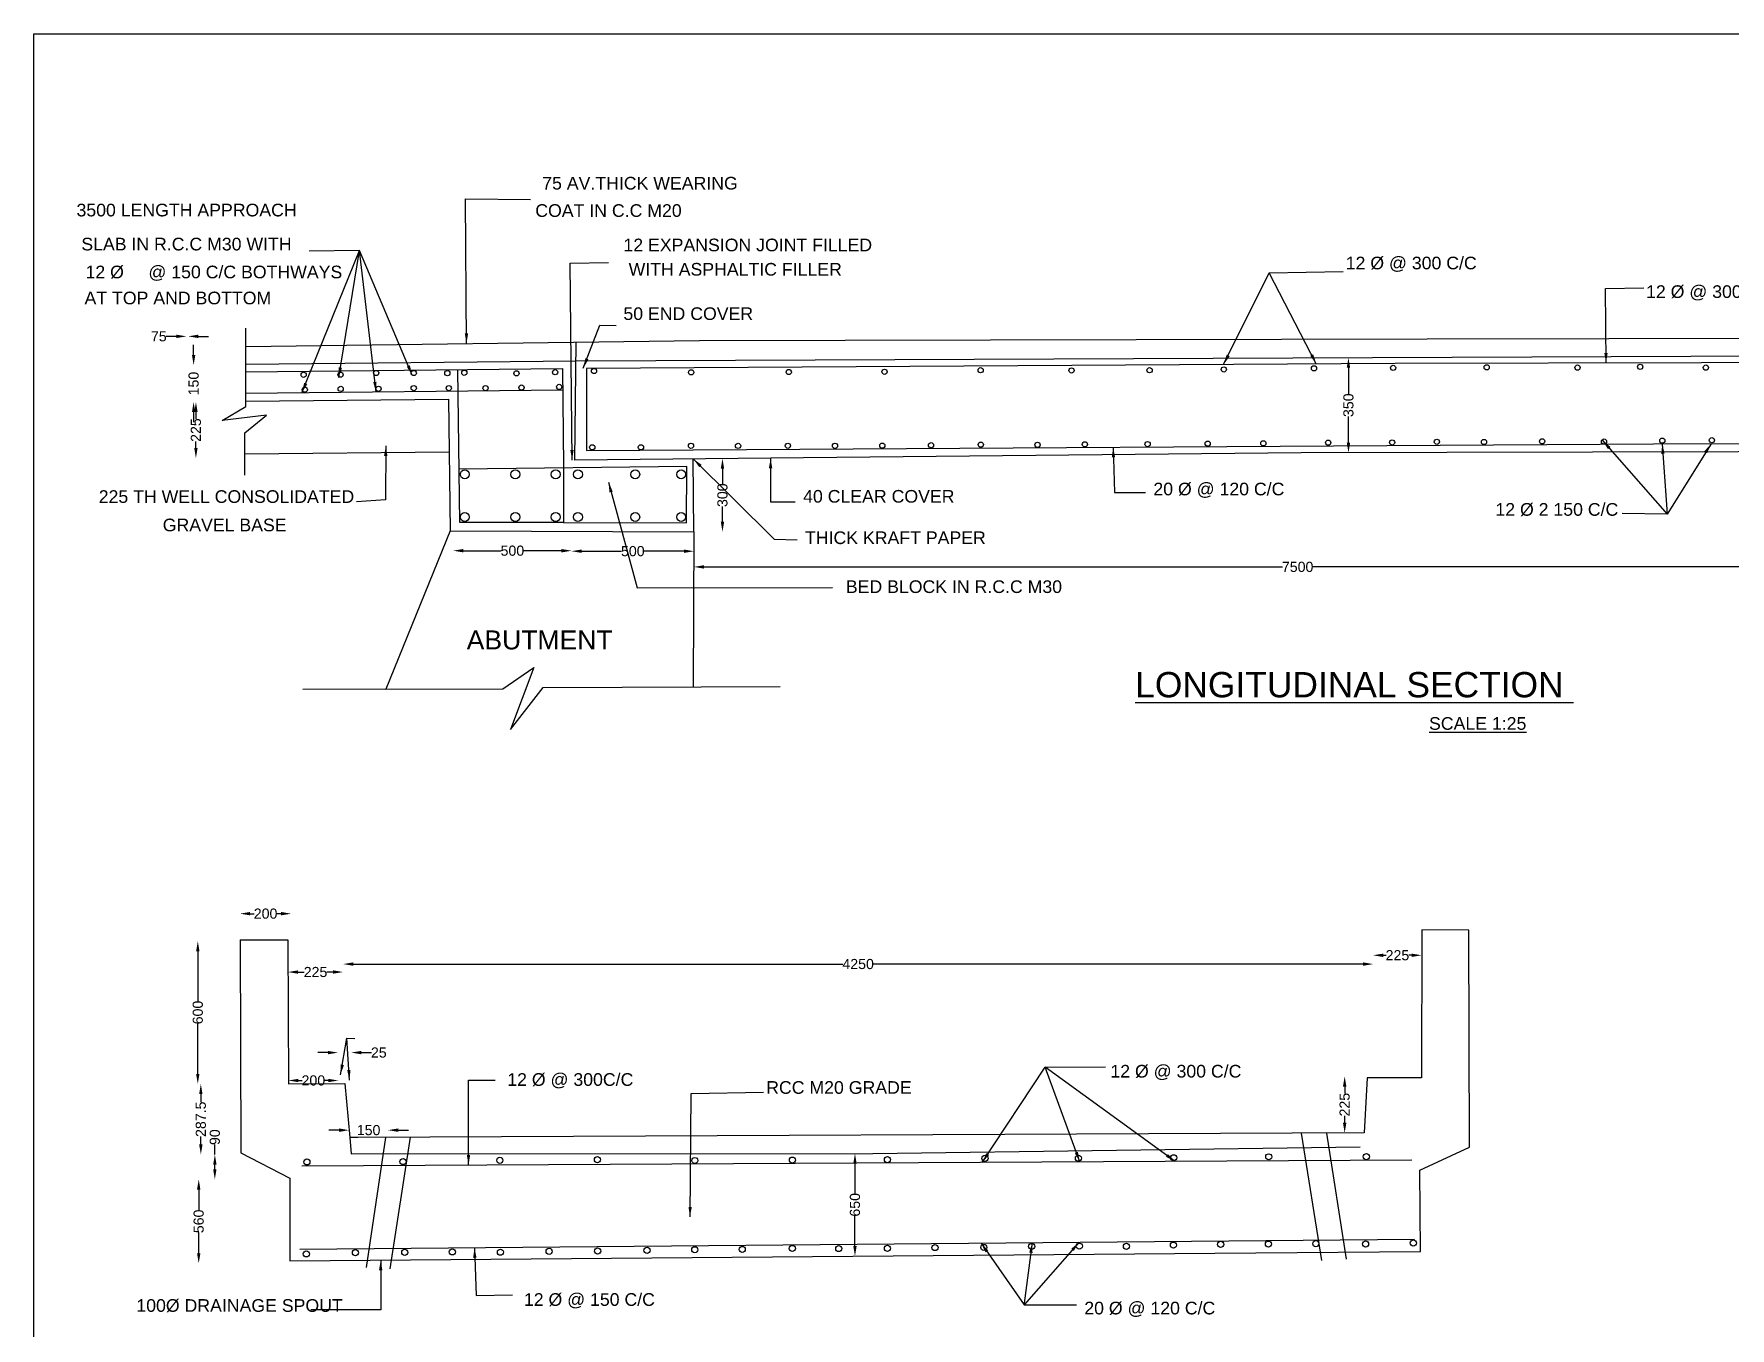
# Model space of a CAD drawing. Header units: millimetres. Extents: x 2526499 to 2540013, y 44357657 to 44367147.
# Drawn here: x 2526499 to 2533198, y 44362033 to 44367145 of the extents above; entities that cross this region are included whole.
import ezdxf

# ---------------------------------------------------------------- set-up
doc = ezdxf.new("R2010")
doc.units = ezdxf.units.MM
doc.header["$MEASUREMENT"] = 0
doc.layers.add('DIMENSION', color=7, linetype='Continuous')
doc.layers.add('DRAWING', color=2, linetype='Continuous')
doc.styles.get("Standard").update_dxf_attribs({"font": 'arial.ttf', "height": 40})
doc.dimstyles.get("Standard").update_dxf_attribs({"dimtxt": 40, "dimasz": 40, "dimexe": 0.18, "dimexo": 0.0625, "dimgap": 0.09, "dimtad": 0, "dimdec": 0, "dimzin": 0, "dimdsep": 46, "dimtxsty": 'Standard', "dimcen": 0.09, "dimse1": 1, "dimse2": 1, "dimadec": 0, "dimazin": 0, "dimtfac": 1, "dimtdec": 0, "dimtofl": 0, "dimtmove": 0, "dimatfit": 3, "dimfxl": 1, "dimtolj": 1, "dimtzin": 0, "dimarcsym": 0})

# ---------------------------------------------------------------- blocks, each defined once
blk = doc.blocks.new('*D53')
at = {"layer": 'Defpoints', "color": 0, "transparency": 16777216}
for p in [(2528154.7, 44365110.4), (2528622.5, 44365117), (2528622.5, 44365103.9)]:
    blk.add_point(p, dxfattribs=at)
at = {"layer": 'DIMENSION', "color": 0, "lineweight": -2, "transparency": 16777216}
for p, q in [((2528194.7, 44365103.9), (2528344.4, 44365103.9)), ((2528582.5, 44365103.9), (2528432.8, 44365103.9))]:
    blk.add_line(p, q, dxfattribs=at)
at = {"layer": 'DIMENSION', "color": 0, "transparency": 16777216}
for points in [[(2528194.7, 44365110.6), (2528194.7, 44365097.3), (2528154.7, 44365103.9)], [(2528582.5, 44365110.6), (2528582.5, 44365097.3), (2528622.5, 44365103.9)]]:
    blk.add_solid(points, dxfattribs=at)
at = {"layer": 'DIMENSION', "color": 0, "transparency": 16777216, "insert": (2528388.6, 44365103.9), "char_height": 40, "attachment_point": 5}
blk.add_mtext('\\A1;500', dxfattribs=at)
blk = doc.blocks.new('*D54')
at = {"layer": 'Defpoints', "color": 0, "transparency": 16777216}
for p in [(2528622.5, 44365103.9), (2529105.9, 44365102), (2529105.9, 44365102)]:
    blk.add_point(p, dxfattribs=at)
at = {"layer": 'DIMENSION', "color": 0, "lineweight": -2, "transparency": 16777216}
for p, q in [((2528662.5, 44365102), (2528820, 44365102)), ((2529065.9, 44365102), (2528908.4, 44365102))]:
    blk.add_line(p, q, dxfattribs=at)
at = {"layer": 'DIMENSION', "color": 0, "transparency": 16777216}
for points in [[(2528662.5, 44365108.7), (2528662.5, 44365095.3), (2528622.5, 44365102)], [(2529065.9, 44365108.7), (2529065.9, 44365095.3), (2529105.9, 44365102)]]:
    blk.add_solid(points, dxfattribs=at)
at = {"layer": 'DIMENSION', "color": 0, "transparency": 16777216, "insert": (2528864.2, 44365102), "char_height": 40, "attachment_point": 5}
blk.add_mtext('\\A1;500', dxfattribs=at)
blk = doc.blocks.new('*D55')
at = {"layer": 'Defpoints', "color": 0, "transparency": 16777216}
for p in [(2529222.1, 44365467.7), (2529218.3, 44365178.7), (2529225.7, 44365178.7)]:
    blk.add_point(p, dxfattribs=at)
at = {"layer": 'DIMENSION', "color": 0, "lineweight": -2, "transparency": 16777216}
for p, q in [((2529218.3, 44365427.7), (2529218.3, 44365367.4)), ((2529218.3, 44365218.7), (2529218.3, 44365279))]:
    blk.add_line(p, q, dxfattribs=at)
at = {"layer": 'DIMENSION', "color": 0, "transparency": 16777216}
for points in [[(2529211.6, 44365427.7), (2529225, 44365427.7), (2529218.3, 44365467.7)], [(2529211.6, 44365218.7), (2529225, 44365218.7), (2529218.3, 44365178.7)]]:
    blk.add_solid(points, dxfattribs=at)
at = {"layer": 'DIMENSION', "color": 0, "transparency": 16777216, "insert": (2529218.3, 44365323.2), "char_height": 40, "attachment_point": 5, "rotation": 90}
blk.add_mtext('\\A1;300', dxfattribs=at)
blk = doc.blocks.new('*D56')
at = {"layer": 'Defpoints', "color": 0, "transparency": 16777216}
for p in [(2529105.6, 44365029.5), (2533874.1, 44365039.9), (2533874.1, 44365035.6)]:
    blk.add_point(p, dxfattribs=at)
at = {"layer": 'DIMENSION', "color": 0, "lineweight": -2, "transparency": 16777216}
for p, q in [((2529145.6, 44365039.9), (2531430.3, 44365039.9)), ((2533834.1, 44365039.9), (2531549.5, 44365039.9))]:
    blk.add_line(p, q, dxfattribs=at)
at = {"layer": 'DIMENSION', "color": 0, "transparency": 16777216}
for points in [[(2529145.6, 44365046.6), (2529145.6, 44365033.2), (2529105.6, 44365039.9)], [(2533834.1, 44365046.6), (2533834.1, 44365033.2), (2533874.1, 44365039.9)]]:
    blk.add_solid(points, dxfattribs=at)
at = {"layer": 'DIMENSION', "color": 0, "transparency": 16777216, "insert": (2531489.9, 44365039.9), "char_height": 40, "attachment_point": 5}
blk.add_mtext('\\A1;7500', dxfattribs=at)
blk = doc.blocks.new('*D59')
at = {"layer": 'Defpoints', "color": 0, "transparency": 16777216}
for p in [(2531690.4, 44365866.4), (2531690.6, 44365866.4), (2531692, 44365490.7)]:
    blk.add_point(p, dxfattribs=at)
at = {"layer": 'DIMENSION', "color": 0, "lineweight": -2, "transparency": 16777216}
for p, q in [((2531690.6, 44365826.4), (2531690.6, 44365722.8)), ((2531690.6, 44365530.7), (2531690.6, 44365634.4))]:
    blk.add_line(p, q, dxfattribs=at)
at = {"layer": 'DIMENSION', "color": 0, "transparency": 16777216}
for points in [[(2531683.9, 44365826.4), (2531697.3, 44365826.4), (2531690.6, 44365866.4)], [(2531683.9, 44365530.7), (2531697.3, 44365530.7), (2531690.6, 44365490.7)]]:
    blk.add_solid(points, dxfattribs=at)
at = {"layer": 'DIMENSION', "color": 0, "transparency": 16777216, "insert": (2531690.6, 44365678.6), "char_height": 40, "attachment_point": 5, "rotation": 90}
blk.add_mtext('\\A1;350', dxfattribs=at)
blk = doc.blocks.new('*D60')
at = {"layer": 'Defpoints', "color": 0, "transparency": 16777216}
for p in [(2527124.5, 44365691.4), (2527123.2, 44365469.7), (2527138.8, 44365469.7)]:
    blk.add_point(p, dxfattribs=at)
at = {"layer": 'DIMENSION', "color": 0, "lineweight": -2, "transparency": 16777216}
for p, q in [((2527138.8, 44365651.4), (2527138.8, 44365625.3)), ((2527138.8, 44365509.7), (2527138.8, 44365535.7))]:
    blk.add_line(p, q, dxfattribs=at)
at = {"layer": 'DIMENSION', "color": 0, "transparency": 16777216}
for points in [[(2527132.1, 44365651.4), (2527145.5, 44365651.4), (2527138.8, 44365691.4)], [(2527132.1, 44365509.7), (2527145.5, 44365509.7), (2527138.8, 44365469.7)]]:
    blk.add_solid(points, dxfattribs=at)
at = {"layer": 'DIMENSION', "color": 0, "transparency": 16777216, "insert": (2527138.8, 44365580.5), "char_height": 40, "attachment_point": 5, "rotation": 90}
blk.add_mtext('\\A1;225', dxfattribs=at)
blk = doc.blocks.new('*D61')
at = {"layer": 'Defpoints', "color": 0, "transparency": 16777216}
for p in [(2527129.7, 44365837.2), (2527136.2, 44365837.2), (2527138.8, 44365691.4)]:
    blk.add_point(p, dxfattribs=at)
at = {"layer": 'DIMENSION', "color": 0, "lineweight": -2, "transparency": 16777216}
for p, q in [((2527129.7, 44365877.2), (2527129.7, 44365917.2)), ((2527129.7, 44365651.4), (2527129.7, 44365611.4))]:
    blk.add_line(p, q, dxfattribs=at)
at = {"layer": 'DIMENSION', "color": 0, "transparency": 16777216}
for points in [[(2527123.1, 44365877.2), (2527136.4, 44365877.2), (2527129.7, 44365837.2)], [(2527123.1, 44365651.4), (2527136.4, 44365651.4), (2527129.7, 44365691.4)]]:
    blk.add_solid(points, dxfattribs=at)
at = {"layer": 'DIMENSION', "color": 0, "transparency": 16777216, "insert": (2527129.7, 44365764.3), "char_height": 40, "attachment_point": 5, "rotation": 90}
blk.add_mtext('\\A1;150', dxfattribs=at)
blk = doc.blocks.new('*D62')
at = {"layer": 'Defpoints', "color": 0, "transparency": 16777216}
for p in [(2527101, 44365959.9), (2527101, 44365950.7), (2527108.1, 44365838.4)]:
    blk.add_point(p, dxfattribs=at)
at = {"layer": 'DIMENSION', "color": 0, "lineweight": -2, "transparency": 16777216}
for p, q in [((2527061, 44365950.7), (2527021, 44365950.7)), ((2527148.1, 44365950.7), (2527188.1, 44365950.7))]:
    blk.add_line(p, q, dxfattribs=at)
at = {"layer": 'DIMENSION', "color": 0, "transparency": 16777216}
for points in [[(2527061, 44365957.4), (2527061, 44365944), (2527101, 44365950.7)], [(2527148.1, 44365957.4), (2527148.1, 44365944), (2527108.1, 44365950.7)]]:
    blk.add_solid(points, dxfattribs=at)
at = {"layer": 'DIMENSION', "color": 0, "transparency": 16777216, "insert": (2526992.3, 44365950.7), "char_height": 40, "attachment_point": 5}
blk.add_mtext('\\A1;75', dxfattribs=at)
blk = doc.blocks.new('*D63')
at = {"layer": 'Defpoints', "color": 0, "transparency": 16777216}
for p in [(2527312.6, 44363672.7), (2527515.1, 44363670.1), (2527515.1, 44363666.3)]:
    blk.add_point(p, dxfattribs=at)
at = {"layer": 'DIMENSION', "color": 0, "lineweight": -2, "transparency": 16777216}
for p, q in [((2527352.6, 44363670.1), (2527369.3, 44363670.1)), ((2527475.1, 44363670.1), (2527458.4, 44363670.1))]:
    blk.add_line(p, q, dxfattribs=at)
at = {"layer": 'DIMENSION', "color": 0, "transparency": 16777216}
for points in [[(2527352.6, 44363676.8), (2527352.6, 44363663.5), (2527312.6, 44363670.1)], [(2527475.1, 44363676.8), (2527475.1, 44363663.5), (2527515.1, 44363670.1)]]:
    blk.add_solid(points, dxfattribs=at)
at = {"layer": 'DIMENSION', "color": 0, "transparency": 16777216, "insert": (2527413.9, 44363670.1), "char_height": 40, "attachment_point": 5}
blk.add_mtext('\\A1;200', dxfattribs=at)
blk = doc.blocks.new('*D64')
at = {"layer": 'Defpoints', "color": 0, "transparency": 16777216}
for p in [(2527502.2, 44363445.9), (2527720.2, 44363451), (2527720.2, 44363439.5)]:
    blk.add_point(p, dxfattribs=at)
at = {"layer": 'DIMENSION', "color": 0, "lineweight": -2, "transparency": 16777216}
for p, q in [((2527542.2, 44363439.5), (2527566.4, 44363439.5)), ((2527680.2, 44363439.5), (2527656, 44363439.5))]:
    blk.add_line(p, q, dxfattribs=at)
at = {"layer": 'DIMENSION', "color": 0, "transparency": 16777216}
for points in [[(2527542.2, 44363446.2), (2527542.2, 44363432.9), (2527502.2, 44363439.5)], [(2527680.2, 44363446.2), (2527680.2, 44363432.9), (2527720.2, 44363439.5)]]:
    blk.add_solid(points, dxfattribs=at)
at = {"layer": 'DIMENSION', "color": 0, "transparency": 16777216, "insert": (2527611.2, 44363439.5), "char_height": 40, "attachment_point": 5}
blk.add_mtext('\\A1;225', dxfattribs=at)
blk = doc.blocks.new('*D65')
at = {"layer": 'Defpoints', "color": 0, "transparency": 16777216}
for p in [(2531788, 44363471), (2531788, 44363467.6), (2527720.2, 44363439.5)]:
    blk.add_point(p, dxfattribs=at)
at = {"layer": 'DIMENSION', "color": 0, "lineweight": -2, "transparency": 16777216}
for p, q in [((2527760.2, 44363471), (2529693.6, 44363471)), ((2531748, 44363471), (2529814.7, 44363471))]:
    blk.add_line(p, q, dxfattribs=at)
at = {"layer": 'DIMENSION', "color": 0, "transparency": 16777216}
for points in [[(2527760.2, 44363477.7), (2527760.2, 44363464.4), (2527720.2, 44363471)], [(2531748, 44363477.7), (2531748, 44363464.4), (2531788, 44363471)]]:
    blk.add_solid(points, dxfattribs=at)
at = {"layer": 'DIMENSION', "color": 0, "transparency": 16777216, "insert": (2529754.1, 44363471), "char_height": 40, "attachment_point": 5}
blk.add_mtext('\\A1;4250', dxfattribs=at)
blk = doc.blocks.new('*D66')
at = {"layer": 'Defpoints', "color": 0, "transparency": 16777216}
for p in [(2531788, 44363467.6), (2531980, 44363505.8), (2531980, 44363467.3)]:
    blk.add_point(p, dxfattribs=at)
at = {"layer": 'DIMENSION', "color": 0, "lineweight": -2, "transparency": 16777216}
for p, q in [((2531828, 44363505.8), (2531839.3, 44363505.8)), ((2531940, 44363505.8), (2531928.8, 44363505.8))]:
    blk.add_line(p, q, dxfattribs=at)
at = {"layer": 'DIMENSION', "color": 0, "transparency": 16777216}
for points in [[(2531828, 44363512.4), (2531828, 44363499.1), (2531788, 44363505.8)], [(2531940, 44363512.4), (2531940, 44363499.1), (2531980, 44363505.8)]]:
    blk.add_solid(points, dxfattribs=at)
at = {"layer": 'DIMENSION', "color": 0, "transparency": 16777216, "insert": (2531884, 44363505.8), "char_height": 40, "attachment_point": 5}
blk.add_mtext('\\A1;225', dxfattribs=at)
blk = doc.blocks.new('*D67')
at = {"layer": 'Defpoints', "color": 0, "transparency": 16777216}
for p in [(2531675.6, 44363027.3), (2531681.9, 44363027.3), (2531685, 44362804)]:
    blk.add_point(p, dxfattribs=at)
at = {"layer": 'DIMENSION', "color": 0, "lineweight": -2, "transparency": 16777216}
for p, q in [((2531675.6, 44362987.3), (2531675.6, 44362960.4)), ((2531675.6, 44362844), (2531675.6, 44362870.9))]:
    blk.add_line(p, q, dxfattribs=at)
at = {"layer": 'DIMENSION', "color": 0, "transparency": 16777216}
for points in [[(2531668.9, 44362987.3), (2531682.3, 44362987.3), (2531675.6, 44363027.3)], [(2531668.9, 44362844), (2531682.3, 44362844), (2531675.6, 44362804)]]:
    blk.add_solid(points, dxfattribs=at)
at = {"layer": 'DIMENSION', "color": 0, "transparency": 16777216, "insert": (2531675.6, 44362915.6), "char_height": 40, "attachment_point": 5, "rotation": 90}
blk.add_mtext('\\A1;225', dxfattribs=at)
blk = doc.blocks.new('*D71')
at = {"layer": 'Defpoints', "color": 0, "transparency": 16777216}
for p in [(2529741.6, 44362723.1), (2529759, 44362723.1), (2529759.3, 44362317)]:
    blk.add_point(p, dxfattribs=at)
at = {"layer": 'DIMENSION', "color": 0, "lineweight": -2, "transparency": 16777216}
for p, q in [((2529741.6, 44362683.1), (2529741.6, 44362564.3)), ((2529741.6, 44362357), (2529741.6, 44362475.7))]:
    blk.add_line(p, q, dxfattribs=at)
at = {"layer": 'DIMENSION', "color": 0, "transparency": 16777216}
for points in [[(2529734.9, 44362683.1), (2529748.2, 44362683.1), (2529741.6, 44362723.1)], [(2529734.9, 44362357), (2529748.2, 44362357), (2529741.6, 44362317)]]:
    blk.add_solid(points, dxfattribs=at)
at = {"layer": 'DIMENSION', "color": 0, "transparency": 16777216, "insert": (2529741.6, 44362520), "char_height": 40, "attachment_point": 5, "rotation": 90}
blk.add_mtext('\\A1;650', dxfattribs=at)
blk = doc.blocks.new('*D72')
at = {"layer": 'Defpoints', "color": 0, "transparency": 16777216}
for p in [(2527149.8, 44362620.5), (2527159.4, 44362620.5), (2527160.6, 44362288.8)]:
    blk.add_point(p, dxfattribs=at)
at = {"layer": 'DIMENSION', "color": 0, "lineweight": -2, "transparency": 16777216}
for p, q in [((2527149.8, 44362580.5), (2527149.8, 44362498.9)), ((2527149.8, 44362328.8), (2527149.8, 44362410.4))]:
    blk.add_line(p, q, dxfattribs=at)
at = {"layer": 'DIMENSION', "color": 0, "transparency": 16777216}
for points in [[(2527143.1, 44362580.5), (2527156.4, 44362580.5), (2527149.8, 44362620.5)], [(2527143.1, 44362328.8), (2527156.4, 44362328.8), (2527149.8, 44362288.8)]]:
    blk.add_solid(points, dxfattribs=at)
at = {"layer": 'DIMENSION', "color": 0, "transparency": 16777216, "insert": (2527149.8, 44362454.6), "char_height": 40, "attachment_point": 5, "rotation": 90}
blk.add_mtext('\\A1;560', dxfattribs=at)
blk = doc.blocks.new('*D73')
at = {"layer": 'Defpoints', "color": 0, "transparency": 16777216}
for p in [(2527152.2, 44362718.7), (2527213.5, 44362718.7), (2527149.8, 44362620.5)]:
    blk.add_point(p, dxfattribs=at)
at = {"layer": 'DIMENSION', "color": 0, "lineweight": -2, "transparency": 16777216}
for p, q in [((2527213.5, 44362718.7), (2527213.5, 44362758.7)), ((2527213.5, 44362660.5), (2527213.5, 44362678.7))]:
    blk.add_line(p, q, dxfattribs=at)
at = {"layer": 'DIMENSION', "color": 0, "transparency": 16777216}
for points in [[(2527206.8, 44362678.7), (2527220.2, 44362678.7), (2527213.5, 44362718.7)], [(2527206.8, 44362660.5), (2527220.2, 44362660.5), (2527213.5, 44362620.5)]]:
    blk.add_solid(points, dxfattribs=at)
at = {"layer": 'DIMENSION', "color": 0, "transparency": 16777216, "insert": (2527213.5, 44362787.3), "char_height": 40, "attachment_point": 5, "rotation": 90}
blk.add_mtext('\\A1;90', dxfattribs=at)
blk = doc.blocks.new('*D74')
at = {"layer": 'Defpoints', "color": 0, "transparency": 16777216}
for p in [(2527154.6, 44362997.4), (2527158.2, 44362997.4), (2527152.2, 44362718.7)]:
    blk.add_point(p, dxfattribs=at)
at = {"layer": 'DIMENSION', "color": 0, "lineweight": -2, "transparency": 16777216}
for p, q in [((2527158.2, 44362957.4), (2527158.2, 44362926.1)), ((2527158.2, 44362758.7), (2527158.2, 44362790))]:
    blk.add_line(p, q, dxfattribs=at)
at = {"layer": 'DIMENSION', "color": 0, "transparency": 16777216}
for points in [[(2527151.5, 44362957.4), (2527164.9, 44362957.4), (2527158.2, 44362997.4)], [(2527151.5, 44362758.7), (2527164.9, 44362758.7), (2527158.2, 44362718.7)]]:
    blk.add_solid(points, dxfattribs=at)
at = {"layer": 'DIMENSION', "color": 0, "transparency": 16777216, "insert": (2527158.2, 44362858), "char_height": 40, "attachment_point": 5, "rotation": 90}
blk.add_mtext('\\A1;287.5', dxfattribs=at)
blk = doc.blocks.new('*D75')
at = {"layer": 'Defpoints', "color": 0, "transparency": 16777216}
for p in [(2527146.2, 44363561.9), (2527155.8, 44363561.9), (2527154.6, 44362997.4)]:
    blk.add_point(p, dxfattribs=at)
at = {"layer": 'DIMENSION', "color": 0, "lineweight": -2, "transparency": 16777216}
for p, q in [((2527146.2, 44363521.9), (2527146.2, 44363324)), ((2527146.2, 44363037.4), (2527146.2, 44363235.4))]:
    blk.add_line(p, q, dxfattribs=at)
at = {"layer": 'DIMENSION', "color": 0, "transparency": 16777216}
for points in [[(2527139.5, 44363521.9), (2527152.8, 44363521.9), (2527146.2, 44363561.9)], [(2527139.5, 44363037.4), (2527152.8, 44363037.4), (2527146.2, 44362997.4)]]:
    blk.add_solid(points, dxfattribs=at)
at = {"layer": 'DIMENSION', "color": 0, "transparency": 16777216, "insert": (2527146.2, 44363279.7), "char_height": 40, "attachment_point": 5, "rotation": 90}
blk.add_mtext('\\A1;600', dxfattribs=at)
blk = doc.blocks.new('*D76')
at = {"layer": 'Defpoints', "color": 0, "transparency": 16777216}
for p in [(2527503.7, 44363017.8), (2527701.6, 44363019.4), (2527701.6, 44363011.1)]:
    blk.add_point(p, dxfattribs=at)
at = {"layer": 'DIMENSION', "color": 0, "lineweight": -2, "transparency": 16777216}
for p, q in [((2527543.7, 44363011.1), (2527558.1, 44363011.1)), ((2527661.6, 44363011.1), (2527647.2, 44363011.1))]:
    blk.add_line(p, q, dxfattribs=at)
at = {"layer": 'DIMENSION', "color": 0, "transparency": 16777216}
for points in [[(2527543.7, 44363017.8), (2527543.7, 44363004.4), (2527503.7, 44363011.1)], [(2527661.6, 44363017.8), (2527661.6, 44363004.4), (2527701.6, 44363011.1)]]:
    blk.add_solid(points, dxfattribs=at)
at = {"layer": 'DIMENSION', "color": 0, "transparency": 16777216, "insert": (2527602.6, 44363011.1), "char_height": 40, "attachment_point": 5}
blk.add_mtext('\\A1;200', dxfattribs=at)
blk = doc.blocks.new('*D77')
at = {"layer": 'Defpoints', "color": 0, "transparency": 16777216}
for p in [(2527751.7, 44363121.3), (2527699.9, 44363037), (2527751.7, 44363037)]:
    blk.add_point(p, dxfattribs=at)
at = {"layer": 'DIMENSION', "color": 0, "lineweight": -2, "transparency": 16777216}
for p, q in [((2527659.9, 44363121.3), (2527619.9, 44363121.3)), ((2527791.7, 44363121.3), (2527831.7, 44363121.3))]:
    blk.add_line(p, q, dxfattribs=at)
at = {"layer": 'DIMENSION', "color": 0, "transparency": 16777216}
for points in [[(2527659.9, 44363128), (2527659.9, 44363114.7), (2527699.9, 44363121.3)], [(2527791.7, 44363128), (2527791.7, 44363114.7), (2527751.7, 44363121.3)]]:
    blk.add_solid(points, dxfattribs=at)
at = {"layer": 'DIMENSION', "color": 0, "transparency": 16777216, "insert": (2527861, 44363121.3), "char_height": 40, "attachment_point": 5}
blk.add_mtext('\\A1;25', dxfattribs=at)
blk = doc.blocks.new('*D78')
at = {"layer": 'Defpoints', "color": 0, "transparency": 16777216}
for p in [(2527743.9, 44362813.4), (2527897.7, 44362814.9), (2527897.7, 44362809.6)]:
    blk.add_point(p, dxfattribs=at)
at = {"layer": 'DIMENSION', "color": 0, "lineweight": -2, "transparency": 16777216}
for p, q in [((2527703.9, 44362814.9), (2527663.9, 44362814.9)), ((2527937.7, 44362814.9), (2527977.7, 44362814.9))]:
    blk.add_line(p, q, dxfattribs=at)
at = {"layer": 'DIMENSION', "color": 0, "transparency": 16777216}
for points in [[(2527703.9, 44362821.6), (2527703.9, 44362808.2), (2527743.9, 44362814.9)], [(2527937.7, 44362821.6), (2527937.7, 44362808.2), (2527897.7, 44362814.9)]]:
    blk.add_solid(points, dxfattribs=at)
at = {"layer": 'DIMENSION', "color": 0, "transparency": 16777216, "insert": (2527820.8, 44362814.9), "char_height": 40, "attachment_point": 5}
blk.add_mtext('\\A1;150', dxfattribs=at)

msp = doc.modelspace()

# ---------------------------------------------------------------- linework, layer by layer
at = {"layer": 'DIMENSION', "color": 0}
msp.add_lwpolyline([(2540012.5, 44357657.3), (2526499, 44357657.3), (2526499, 44367145.5), (2540012.5, 44367145.5)], close=True, dxfattribs=at)
for points in [[(2527331.3, 44365402.8), (2527331.3, 44365570), (2527417.1, 44365638.8), (2527242.3, 44365618.6), (2527335.9, 44365673.1), (2527335.9, 44365983.1)], [(2527335.9, 44365910.3), (2529127.6, 44365934.6), (2532001.8, 44365940.5), (2534153.5, 44365945), (2534345.7, 44365946.6), (2534347.2, 44365497.7), (2533229.9, 44365494.8), (2531503.8, 44365490.2), (2529538.5, 44365470.9), (2528634.9, 44365462), (2528640.9, 44365928)], [(2528639.9, 44365853.9), (2533986, 44365875.8), (2534345.9, 44365877.1)], [(2527335.9, 44365841.3), (2528639.9, 44365853.9)], [(2527335.9, 44365810.3), (2528586.8, 44365824.3), (2528591.1, 44365438), (2528590.6, 44365214.8), (2528180.5, 44365215.9), (2528173.7, 44365819.7)], [(2534294.8, 44365848.4), (2531875.4, 44365843.5), (2528681.3, 44365823.5), (2528680.8, 44365500.2), (2532895.4, 44365526.7), (2534299.1, 44365527.5), (2534298.3, 44365848.4)], [(2528587.8, 44365738.7), (2527335.9, 44365725.1)], [(2527335.9, 44365694.2), (2528136.9, 44365702.6), (2528142.4, 44365182.8), (2529105.8, 44365178.9), (2529103, 44365466.6)], [(2527331.3, 44365486.4), (2528139.1, 44365494.8)], [(2528590.6, 44365214.8), (2529076.6, 44365213.6), (2529077.7, 44365436.4), (2528178.1, 44365426.3)], [(2527313.2, 44363566.6), (2527315.6, 44362725.2), (2527509.1, 44362625), (2527510.3, 44362298.5), (2531162.9, 44362328.5), (2531974.5, 44362335.2), (2531971.9, 44362657.4), (2532168.5, 44362748.2), (2532166.4, 44363605.4), (2531980.2, 44363605.7), (2531979.3, 44363021.7), (2531763.9, 44363022), (2531752, 44362804.3), (2527777.6, 44362785.8), (2527746.4, 44362785.7)], [(2527313.2, 44363566.6), (2527501.8, 44363567.3), (2527503.8, 44362998.2), (2527727, 44362999), (2527746.4, 44362785.7), (2527752.2, 44362721.9), (2529812.1, 44362723.1), (2531736.7, 44362749.4)], [(2531585.9, 44362299.8), (2531504.7, 44362803.2)], [(2531603.4, 44362803.6), (2531681, 44362305)], [(2527812.8, 44362271.8), (2527888.2, 44362786.3)], [(2527985.3, 44362786.8), (2527904.8, 44362267.4)], [(2531940.6, 44362696.4), (2527556.8, 44362672.8)], [(2527548.5, 44362344.4), (2531951, 44362384.1)]]:
    msp.add_lwpolyline(points, dxfattribs=at)
for centre, radius in [((2527564.1, 44365799), 10.3), ((2527710, 44365799.3), 10.3), ((2527850.7, 44365806.2), 10.3), ((2527999, 44365805.8), 10.3), ((2528131.9, 44365805.3), 10.3), ((2528198.6, 44365806.8), 10.3), ((2528404.8, 44365804.5), 10.3), ((2528557.4, 44365809.1), 10.3), ((2528711.1, 44365813.8), 10.3), ((2529094.7, 44365808.6), 10.3), ((2529480.3, 44365809.7), 10.3), ((2529858.4, 44365810.7), 10.3), ((2530237.8, 44365816.8), 10.3), ((2530596.9, 44365815.9), 10.3), ((2530905.2, 44365816.9), 10.3), ((2531198.1, 44365820), 10.3), ((2531554.5, 44365824.2), 10.3), ((2531866.9, 44365826.2), 10.3), ((2532236.6, 44365828.3), 10.3), ((2532595.4, 44365827.3), 10.3), ((2532842.9, 44365830.3), 10.3), ((2533102.3, 44365827.3), 10.3), ((2527568.7, 44365739.9), 10.3), ((2527710.6, 44365743.3), 10.3), ((2527860.2, 44365743.5), 10.3), ((2527999, 44365746.2), 10.3), ((2528137.4, 44365746.2), 10.3), ((2528282.5, 44365746.3), 10.3), ((2528424.6, 44365748.6), 10.3), ((2528573.7, 44365750.9), 10.3), ((2530897.3, 44365525), 10.3), ((2531134.7, 44365526.9), 10.3), ((2531354.4, 44365528.1), 10.3), ((2531610.7, 44365530.9), 10.3), ((2531863, 44365531.5), 10.3), ((2532039.7, 44365534.2), 10.3), ((2532225.9, 44365533.4), 10.3), ((2532455.4, 44365536.1), 10.3), ((2532699.9, 44365535), 10.3), ((2532930, 44365538.8), 10.3), ((2533125.8, 44365540.5), 10.3), ((2528704.1, 44365512.4), 10.3), ((2528896.3, 44365512.4), 10.3), ((2529094, 44365518.6), 10.3), ((2529279.9, 44365518.1), 10.3), ((2529476.5, 44365518.3), 10.3), ((2529662.7, 44365518.3), 10.3), ((2529849.6, 44365519.1), 10.3), ((2530042.1, 44365520.7), 10.3), ((2530238.5, 44365523), 10.3), ((2530462.6, 44365522.2), 10.3), ((2530649.8, 44365524.1), 10.3), ((2528200.5, 44365405.6), 17.5), ((2528400.1, 44365405.6), 17.5), ((2528559.4, 44365405.6), 17.5), ((2528647.5, 44365405.6), 17.5), ((2528873.8, 44365405.6), 17.5), ((2529055.3, 44365405.6), 17.5), ((2528200.5, 44365236.9), 17.5), ((2528400.1, 44365236.9), 17.5), ((2528559.4, 44365236.9), 17.5), ((2528647.5, 44365236.9), 17.5), ((2528873.8, 44365236.9), 17.5), ((2529055.3, 44365236.9), 17.5), ((2531376, 44362709.6), 12.1), ((2531761.2, 44362710.2), 12.1), ((2527577, 44362689.5), 12.1), ((2527956.8, 44362691), 12.1), ((2528339, 44362695.9), 12.1), ((2528724.4, 44362698.3), 12.1), ((2529109.2, 44362695.1), 12.1), ((2529494.5, 44362696.7), 12.1), ((2529869.9, 44362698.5), 12.1), ((2530255.3, 44362703.6), 12.1), ((2530624.1, 44362704.2), 12.1), ((2531000.6, 44362705.9), 12.1), ((2527574.8, 44362326), 12.1), ((2527768.6, 44362330.8), 12.1), ((2527963.6, 44362332.1), 12.1), ((2528151.4, 44362334.1), 12.1), ((2528341.3, 44362332.9), 12.1), ((2528533.8, 44362336.3), 12.1), ((2528725.4, 44362337.5), 12.1), ((2528920.4, 44362340.3), 12.1), ((2529109.1, 44362342.5), 12.1), ((2529296.2, 44362343.7), 12.1), ((2529494, 44362347.6), 12.1), ((2529677.5, 44362347.1), 12.1), ((2529869.7, 44362348.2), 12.1), ((2530057.6, 44362351), 12.1), ((2530250.5, 44362351.6), 12.1), ((2530439.3, 44362355.6), 12.1), ((2530627.5, 44362356.7), 12.1), ((2530813.8, 44362356.1), 12.1), ((2530999.2, 44362360.7), 12.1), ((2531185.8, 44362363.7), 12.1), ((2531374.6, 44362364.8), 12.1), ((2531561.7, 44362366.5), 12.1), ((2531758, 44362365.4), 12.1), ((2531946.6, 44362369.4), 12.1)]:
    msp.add_circle(centre, radius, dxfattribs=at)
at = {"layer": 'DRAWING', "color": 0}
for points in [[(2528142.4, 44365182.8), (2527888.2, 44364556.7), (2527561.3, 44364555.1)], [(2529103.8, 44364565.9), (2529106.2, 44365178.9)], [(2527888.2, 44364556.7), (2528351.4, 44364558.9), (2528473.2, 44364643.1), (2528381.8, 44364398.2), (2528510, 44364563.1), (2529446.8, 44364567.5)]]:
    msp.add_lwpolyline(points, dxfattribs=at)

# ---------------------------------------------------------------- texts
at = {"layer": 'DIMENSION', "color": 0}
for s, height, p in [('75 AV.THICK WEARING', 50, (2528506.5, 44366530.8)), ('3500 LENGTH APPROACH', 50, (2526667.2, 44366424.6)), ('COAT IN C.C M20', 50, (2528479, 44366422.7)), ('SLAB IN R.C.C M30 WITH', 50, (2526686.2, 44366290.2)), ('12 EXPANSION JOINT FILLED', 50, (2528827.3, 44366286.7)), ('12 Ø     @ 150 C/C BOTHWAYS ', 50, (2526702.7, 44366180)), ('WITH ASPHALTIC FILLER', 50, (2528847.7, 44366190.6)), ('12 Ø @ 300 C/C', 50, (2531679.8, 44366215.5)), ('12 Ø @ 300C/C', 50, (2532866, 44366102.4)), ('AT TOP AND BOTTOM', 50, (2526698.9, 44366077.3)), ('50 END COVER', 50, (2528827.1, 44366015.4)), ('225 TH WELL CONSOLIDATED', 50, (2526754.9, 44365292.8)), ('40 CLEAR COVER', 50, (2529536.9, 44365293.8)), ('20 Ø @ 120 C/C', 50, (2530920.2, 44365322.7)), ('12 Ø 2 150 C/C', 50, (2532271, 44365242)), ('GRAVEL BASE', 50, (2527007.7, 44365180.6)), ('THICK KRAFT PAPER', 50, (2529544.3, 44365130.2)), ('BED BLOCK IN R.C.C M30', 50, (2529705.6, 44364936.9)), ('ABUTMENT', 75, (2528208.2, 44364714.1)), ('%%ULONGITUDINAL SECTION ', 100, (2530848.3, 44364524.7)), ('%%USCALE 1:25', 50, (2532008.8, 44364396.5)), ('12 Ø @ 300 C/C', 50, (2530750.4, 44363022.8)), ('12 Ø @ 300C/C', 50, (2528368.4, 44362990)), ('RCC M20 GRADE', 50, (2529391, 44362958.5)), ('100Ø DRAINAGE SPOUT', 50, (2526903.6, 44362097.3)), ('12 Ø @ 150 C/C', 50, (2528434.2, 44362120.9)), ('20 Ø @ 120 C/C', 50, (2530647.3, 44362087.1))]:
    msp.add_text(s, height=height, dxfattribs=at).set_placement(p)

# ---------------------------------------------------------------- dimensions: what is measured, and where the dimension line sits
for base, p1, p2, text, picture, middle in [((2527101, 44365950.7), (2527108.1, 44365838.4), (2527101, 44365959.9), '75', '*D62', (2526992.3, 44365950.7)), ((2528622.5, 44365103.9), (2528154.7, 44365110.4), (2528622.5, 44365117), '500', '*D53', (2528388.6, 44365103.9)), ((2529105.9, 44365102), (2528622.5, 44365103.9), (2529105.9, 44365102), '500', '*D54', (2528864.2, 44365102)), ((2533874.1, 44365039.9), (2529105.6, 44365029.5), (2533874.1, 44365035.6), '7500', '*D56', (2531489.9, 44365039.9)), ((2527515.1, 44363670.1), (2527312.6, 44363672.7), (2527515.1, 44363666.3), '200', '*D63', (2527413.9, 44363670.1)), ((2531980, 44363505.8), (2531788, 44363467.6), (2531980, 44363467.3), '225', '*D66', (2531884, 44363505.8)), ((2527720.2, 44363439.5), (2527502.2, 44363445.9), (2527720.2, 44363451), '225', '*D64', (2527611.2, 44363439.5)), ((2531788, 44363471), (2527720.2, 44363439.5), (2531788, 44363467.6), '4250', '*D65', (2529754.1, 44363471)), ((2527751.7, 44363121.3), (2527699.9, 44363037), (2527751.7, 44363037), '25', '*D77', (2527861, 44363121.3)), ((2527701.6, 44363011.1), (2527503.7, 44363017.8), (2527701.6, 44363019.4), '200', '*D76', (2527602.6, 44363011.1)), ((2527897.7, 44362814.9), (2527743.9, 44362813.4), (2527897.7, 44362809.6), '150', '*D78', (2527820.8, 44362814.9))]:
    dim = msp.add_linear_dim(base=base, p1=p1, p2=p2, text=text, dimstyle='Standard', dxfattribs=at)
    dim.commit()
    dim.dimension.update_dxf_attribs({"geometry": picture, "text_midpoint": middle})
for base, p1, p2, text, picture, middle in [((2527129.7, 44365837.2), (2527138.8, 44365691.4), (2527136.2, 44365837.2), '150', '*D61', (2527129.7, 44365764.3)), ((2531690.6, 44365866.4), (2531692, 44365490.7), (2531690.4, 44365866.4), '350', '*D59', (2531690.6, 44365678.6)), ((2527138.8, 44365469.7), (2527124.5, 44365691.4), (2527123.2, 44365469.7), '225', '*D60', (2527138.8, 44365580.5)), ((2529218.3, 44365178.7), (2529222.1, 44365467.7), (2529225.7, 44365178.7), '300', '*D55', (2529218.3, 44365323.2)), ((2527146.2, 44363561.9), (2527154.6, 44362997.4), (2527155.8, 44363561.9), '600', '*D75', (2527146.2, 44363279.7)), ((2527158.2, 44362997.4), (2527152.2, 44362718.7), (2527154.6, 44362997.4), '287.5', '*D74', (2527158.2, 44362858)), ((2531675.6, 44363027.3), (2531685, 44362804), (2531681.9, 44363027.3), '225', '*D67', (2531675.6, 44362915.6)), ((2527213.5, 44362718.7), (2527149.8, 44362620.5), (2527152.2, 44362718.7), '90', '*D73', (2527213.5, 44362787.3)), ((2529741.6, 44362723.1), (2529759.3, 44362317), (2529759, 44362723.1), '650', '*D71', (2529741.6, 44362520)), ((2527149.8, 44362620.5), (2527160.6, 44362288.8), (2527159.4, 44362620.5), '560', '*D72', (2527149.8, 44362454.6))]:
    dim = msp.add_linear_dim(base=base, p1=p1, p2=p2, angle=90, text=text, dimstyle='Standard', dxfattribs=at)
    dim.commit()
    dim.dimension.update_dxf_attribs({"geometry": picture, "text_midpoint": middle})

# ---------------------------------------------------------------- leaders
for points in [[(2528207.4, 44365922.1), (2528204, 44366493.9), (2528460.5, 44366491.4)], [(2527557.3, 44365727.5), (2527784.4, 44366289.9), (2527586, 44366286.7)], [(2527702.8, 44365787.8), (2527784.4, 44366289.9)], [(2527850.2, 44365730.7), (2527784.4, 44366289.9)], [(2527993, 44365797.1), (2527784.4, 44366289.9)], [(2528624.4, 44365461.9), (2528617.3, 44366240.3), (2528767.9, 44366242.4)], [(2531197.7, 44365839.3), (2531377.5, 44366201.1), (2531669.5, 44366207.3)], [(2531563.7, 44365841.6), (2531377.5, 44366201.1)], [(2532708, 44365845.2), (2532705.1, 44366140.4), (2532857.7, 44366141.8)], [(2528668.6, 44365825.1), (2528734.6, 44365994.6), (2528798.3, 44365994.1)], [(2532694.2, 44365539.4), (2532949, 44365248.8)], [(2527888.8, 44365518.4), (2527886.9, 44365305.1), (2527773.5, 44365297.5)], [(2529408.5, 44365469.6), (2529407.7, 44365297.5), (2529506, 44365297.5)], [(2530761.3, 44365513.3), (2530766.9, 44365334.5), (2530888.6, 44365334.5)], [(2533122.7, 44365526.8), (2532949, 44365248.8), (2532772, 44365251)], [(2532929.8, 44365526.7), (2532949, 44365248.8)], [(2529103, 44365466.6), (2529422.5, 44365150.1), (2529512.7, 44365147.1)], [(2528768, 44365374.9), (2528881.5, 44364957.9), (2529653.2, 44364959)], [(2527710.1, 44363034.1), (2527734.9, 44363178.4), (2527766.8, 44363177.4)], [(2527745.3, 44363012.7), (2527734.9, 44363178.4)], [(2530244, 44362687.3), (2530492.5, 44363064), (2530730.6, 44363065)], [(2530629.6, 44362689.4), (2530492.5, 44363064)], [(2531006.2, 44362691.4), (2530492.5, 44363064)], [(2528215.3, 44362676.4), (2528214.9, 44363012.5), (2528320.3, 44363012.9)], [(2529090.2, 44362471.9), (2529094.8, 44362959.5), (2529380.6, 44362965.2)], [(2528239, 44362350.6), (2528245.1, 44362162.3), (2528389.3, 44362163.9)], [(2530239.6, 44362368.7), (2530409.2, 44362124.3), (2530616, 44362125.1)], [(2530627.2, 44362372.2), (2530409.2, 44362124.3)], [(2530441.5, 44362370.5), (2530410.3, 44362131.5), (2530409.2, 44362124.3)], [(2527868.5, 44362301.4), (2527868.5, 44362105.1), (2527592.5, 44362105.1)]]:
    msp.add_leader(points, dimstyle='Standard', override={"dimgap": 0.09, "dimtad": 0}, dxfattribs=at)

doc.saveas('drawing.dxf')
